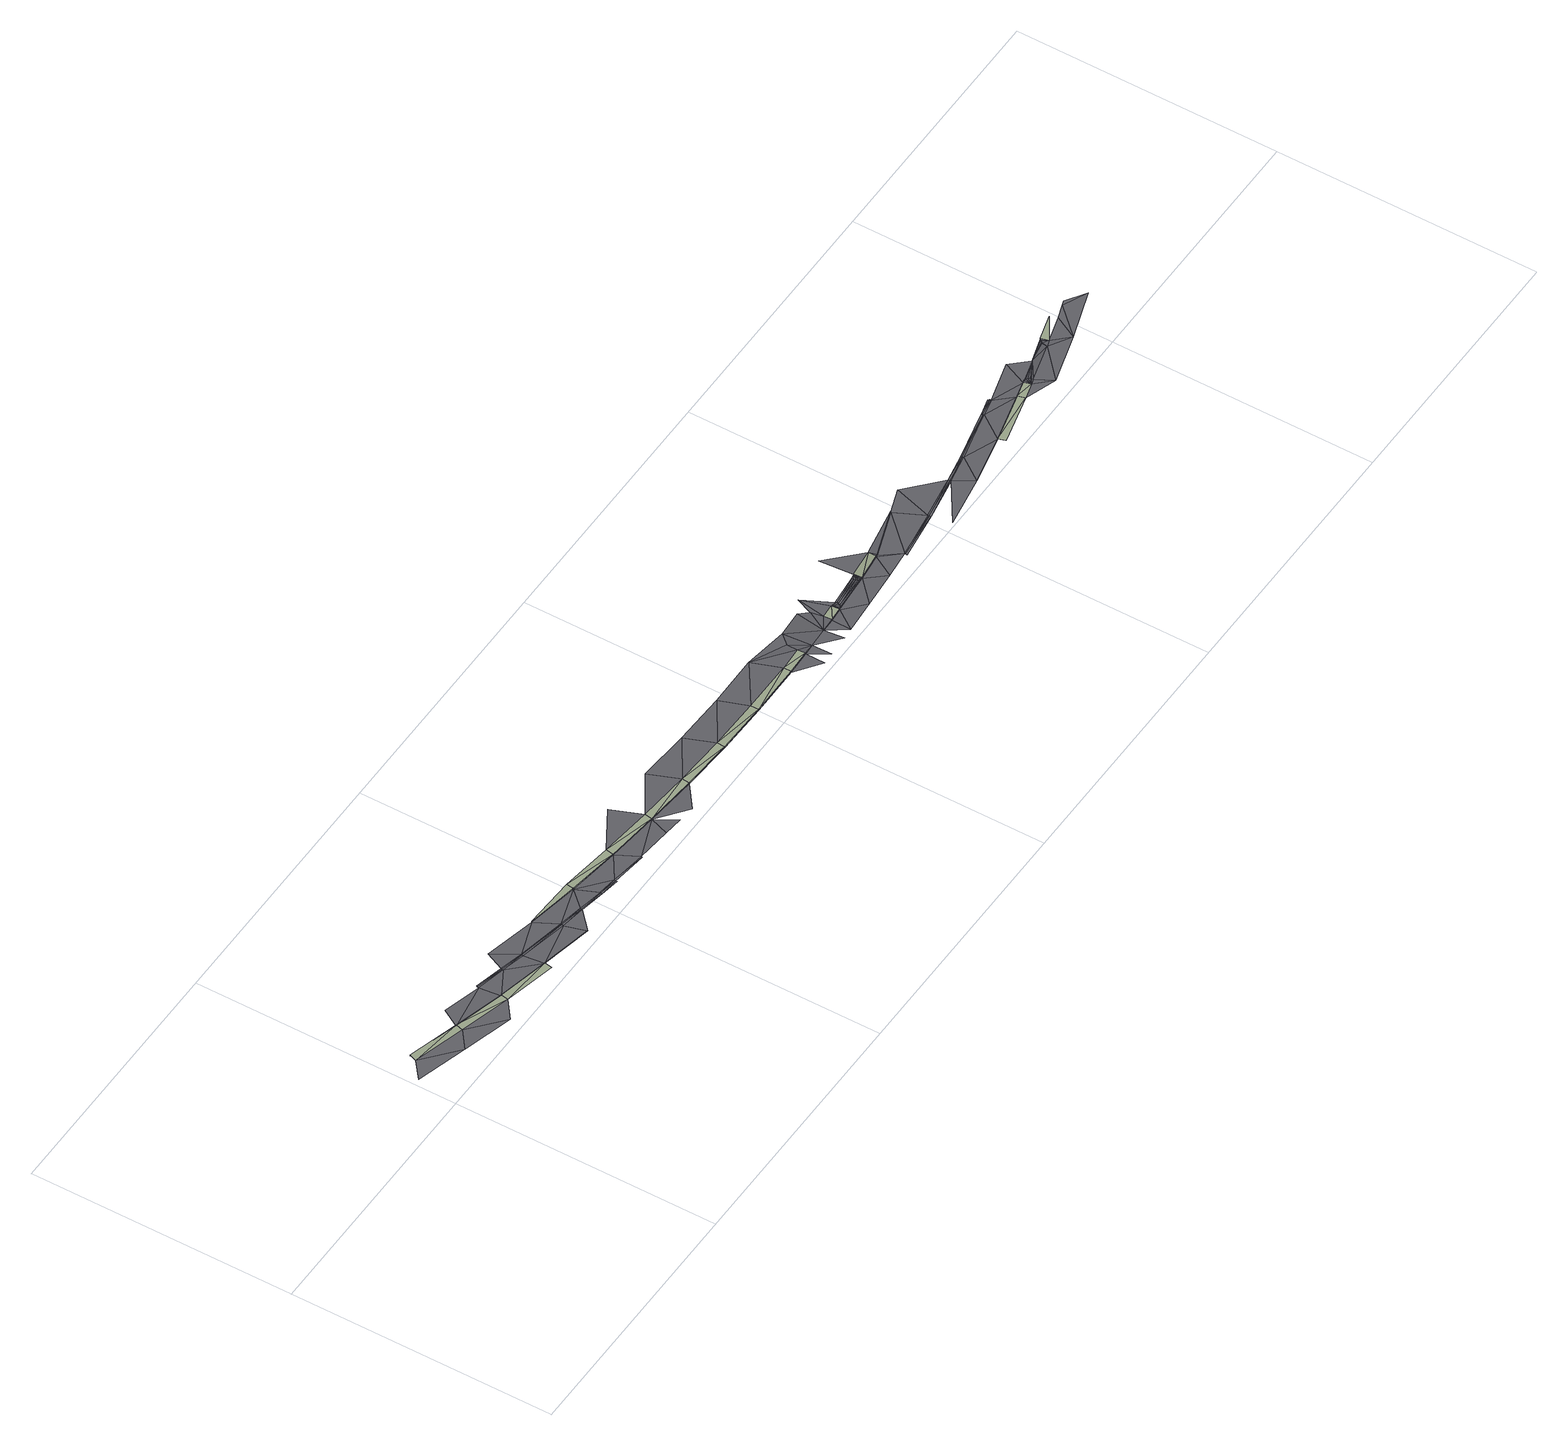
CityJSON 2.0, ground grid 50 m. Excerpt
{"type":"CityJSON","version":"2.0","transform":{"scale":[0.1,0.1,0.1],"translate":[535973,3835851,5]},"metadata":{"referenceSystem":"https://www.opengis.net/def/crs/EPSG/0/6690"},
"CityObjects":{
"road1":{"type":"Road","attributes":{"RoadStructureAttribute.sectionType":"1"},"geometry":[{"type":"MultiSurface","lod":"3","boundaries":[[[0,1,2]],[[3,4,2]],[[1,5,2]],[[3,6,7]],[[3,2,5]],[[1,8,5]],[[3,9,6]],[[8,10,5]],[[11,12,6]],[[3,5,10]],[[9,13,6]],[[9,3,10]],[[11,6,13]],[[14,11,13]],[[15,9,10]],[[9,16,13]],[[17,11,14]],[[18,17,19]],[[19,17,14]],[[20,18,19]],[[14,13,16]],[[15,10,21]],[[22,19,14]],[[9,15,16]],[[23,20,19]],[[24,14,16]],[[25,20,23]],[[22,14,24]],[[23,19,22]],[[15,26,16]],[[27,24,16]],[[28,25,23]],[[29,22,24]],[[30,23,22]],[[27,16,31]],[[29,24,27]],[[28,23,30]],[[30,22,29]],[[32,27,31]],[[33,29,27]],[[34,30,29]],[[35,28,30]],[[33,27,32]],[[34,29,33]],[[35,30,34]],[[28,35,36]],[[33,32,37]],[[38,36,39]],[[34,33,40]],[[40,33,37]],[[35,34,41]],[[41,34,40]],[[42,40,37]],[[43,41,40]],[[35,41,43]],[[35,44,36]],[[36,44,39]],[[42,37,45]],[[43,40,42]],[[46,35,43]],[[44,47,39]],[[43,42,48]],[[35,46,44]],[[46,43,49]],[[49,43,48]],[[46,50,44]],[[44,51,47]],[[50,46,49]],[[50,51,44]],[[51,52,47]],[[50,49,53]],[[54,47,52]],[[50,53,55]],[[50,56,51]],[[51,57,52]],[[58,59,50]],[[50,59,56]],[[51,56,57]],[[52,57,60]],[[59,61,56]],[[62,60,57]],[[56,61,57]],[[61,63,57]],[[59,64,61]],[[57,63,62]],[[64,65,61]],[[66,62,63]],[[61,65,63]],[[65,67,63]],[[64,68,65]],[[63,67,66]],[[68,69,65]],[[70,66,67]],[[65,71,67]],[[68,72,69]],[[67,71,70]],[[65,69,71]],[[72,73,69]],[[71,74,70]],[[69,73,71]],[[75,76,72]],[[73,74,71]],[[72,76,73]],[[77,70,74]],[[78,70,77]],[[76,79,73]],[[80,79,76]],[[79,77,74]],[[74,73,79]],[[77,79,78]],[[81,82,79]],[[78,79,82]],[[82,83,78]],[[84,85,82]],[[82,86,83]],[[87,82,85]],[[82,87,88]],[[86,82,88]],[[84,89,85]],[[85,90,87]],[[91,88,87]],[[88,92,86]],[[85,89,90]],[[91,87,90]],[[88,91,92]],[[84,93,89]],[[94,95,90]],[[90,89,94]],[[91,90,95]],[[94,96,95]],[[95,97,91]],[[91,98,92]],[[96,97,95]],[[97,99,91]],[[99,100,91]],[[96,101,97]],[[100,102,91]],[[101,99,97]],[[102,98,91]],[[101,103,99]],[[103,100,99]],[[103,102,100]],[[104,96,94]],[[105,101,96]],[[106,103,101]],[[93,107,89]],[[108,102,103]],[[109,98,102]],[[94,89,107]],[[107,104,94]],[[110,106,101]],[[104,105,96]],[[105,110,101]],[[106,108,103]],[[108,109,102]],[[93,111,107]],[[112,108,106]],[[113,112,106]],[[106,110,113]],[[114,113,110]],[[114,110,105]],[[115,108,112]],[[115,109,108]],[[115,112,113]],[[116,114,105]],[[115,113,114]],[[116,105,104]],[[117,116,104]],[[115,114,116]],[[104,107,117]],[[116,117,115]],[[118,117,107]],[[119,120,117]],[[111,121,107]],[[122,115,119]],[[118,107,121]],[[119,117,118]],[[111,123,121]],[[124,118,121]],[[119,118,124]],[[124,121,125]],[[123,125,121]],[[124,126,119]],[[126,124,125]],[[123,127,125]],[[128,129,130]],[[123,128,131]],[[126,125,127]],[[123,132,127]],[[131,128,130]],[[132,123,131]],[[132,133,127]],[[134,131,130]],[[135,132,131]],[[132,135,133]],[[134,130,136]],[[135,131,134]],[[137,138,136]],[[139,136,138]],[[134,136,139]],[[135,134,140]],[[140,134,139]],[[141,135,140]],[[139,138,142]],[[143,140,139]],[[142,138,144]],[[141,140,143]],[[145,139,142]],[[146,141,143]],[[143,139,145]],[[147,146,143]],[[148,143,145]],[[147,143,148]],[[142,149,145]],[[144,150,151]],[[142,144,152]],[[148,145,153]],[[147,148,154]],[[154,148,153]],[[155,147,154]],[[152,144,151]],[[149,142,152]],[[153,145,149]],[[149,156,153]],[[156,157,153]],[[152,151,158]],[[158,159,152]],[[149,152,159]],[[159,156,149]],[[160,159,158]],[[161,156,159]],[[158,151,162]],[[163,160,158]],[[159,160,161]],[[160,164,161]],[[158,165,163]],[[160,163,164]],[[158,166,165]],[[158,167,168]],[[163,169,164]],[[158,168,166]],[[163,165,169]],[[170,169,165]],[[165,166,170]],[[166,168,170]],[[167,158,162]],[[171,156,161]],[[156,171,157]],[[161,164,171]],[[164,169,171]],[[168,167,171]],[[169,170,171]],[[170,168,171]],[[172,167,162]],[[171,167,172]],[[173,174,171]],[[174,175,171]],[[171,172,176]],[[171,176,173]],[[172,162,177]],[[176,172,178]],[[178,179,176]],[[179,173,176]],[[178,172,180]],[[173,179,181]],[[174,173,181]],[[179,178,180]],[[181,179,180]],[[180,182,181]],[[174,181,182]],[[182,175,174]],[[180,172,177]],[[183,182,180]],[[184,180,177]],[[185,184,177]],[[185,177,186]],[[187,185,186]]],"semantics":{"surfaces":[{"type":"TrafficArea","function":"2000"},{"type":"AuxiliaryTrafficArea","function":"5000"},{"type":"AuxiliaryTrafficArea","function":"2000"},{"type":"TrafficArea","function":"1010"},{"type":"TrafficArea","function":"1000"}],"values":[0,1,0,2,1,0,2,0,3,1,2,1,3,3,1,2,4,4,4,4,3,1,4,2,4,3,3,4,4,2,3,3,4,4,3,4,3,4,3,4,4,3,4,4,3,2,4,1,4,4,3,4,4,4,3,2,1,4,4,3,1,4,2,3,4,2,1,3,2,1,3,0,3,2,1,3,2,1,0,2,0,1,1,2,0,2,0,1,1,2,0,2,0,1,2,0,1,2,0,1,3,1,2,0,0,2,3,0,0,0,3,0,0,3,0,2,0,0,3,2,1,0,2,1,0,3,2,2,0,2,0,0,2,0,0,2,0,2,0,2,2,2,0,0,0,3,0,0,0,0,0,0,0,0,0,3,2,2,2,2,2,0,0,0,2,0,2,2,0,2,0,2,1,3,0,2,1,3,2,0,2,3,0,2,3,4,4,2,3,4,4,3,4,4,3,4,4,3,3,4,4,4,4,3,4,2,4,3,4,4,4,4,4,3,1,2,4,4,4,4,1,2,3,3,3,1,1,2,2,0,2,0,0,2,2,0,2,0,0,2,0,2,2,2,2,0,0,3,0,0,0,0,0,0,0,0,0,0,0,0,2,2,2,0,2,2,0,0,0,2,2,0,1,0,0,0,0]}}]}
},
"vertices":[
[5,74,13],[101,46,13],[39,101,12],[140,87,12],[44,115,12],[136,73,12],[140,87,10],[44,115,10],[197,19,13],[236,61,12],[233,47,12],[230,101,11],[159,120,11],[236,61,10],[285,88,11],[334,39,12],[334,39,10],[231,104,11],[232,106,11],[285,91,11],[286,93,11],[331,24,12],[330,81,10],[331,83,10],[330,78,10],[303,128,10],[432,19,12],[421,59,10],[401,107,9],[422,62,10],[422,64,10],[432,19,10],[467,51,10],[467,53,10],[468,56,10],[499,89,9],[499,89,11],[515,43,10],[401,107,11],[501,103,11],[515,46,10],[516,48,10],[551,40,10],[551,43,10],[598,74,11],[551,37,10],[598,74,9],[600,89,11],[618,31,10],[619,34,10],[697,63,10],[697,63,12],[699,77,12],[685,27,10],[676,134,13],[721,23,10],[797,54,12],[798,68,12],[752,20,10],[797,54,10],[775,125,13],[896,48,11],[875,118,12],[897,63,11],[896,48,9],[996,46,11],[975,114,12],[996,61,11],[996,46,9],[1096,47,10],[1075,115,12],[1096,61,10],[1096,47,8],[1143,49,10],[1142,64,10],[1142,11,9],[1143,49,8],[1142,84,11],[1158,103,11],[1165,50,8],[1165,12,9],[1207,14,8],[1204,52,7],[1209,107,10],[1228,16,8],[1230,53,7],[1224,91,10],[1230,53,9],[1229,68,9],[1256,55,7],[1256,55,9],[1255,70,9],[1236,122,11],[1293,21,7],[1259,56,7],[1259,56,9],[1261,57,7],[1261,57,9],[1265,69,9],[1264,60,9],[1265,63,9],[1264,60,8],[1266,66,9],[1265,63,8],[1333,62,6],[1330,63,7],[1326,68,7],[1336,62,6],[1325,71,8],[1325,75,8],[1328,65,7],[1364,27,7],[1326,68,8],[1328,65,8],[1330,63,8],[1334,77,8],[1333,62,8],[1336,62,8],[1389,68,7],[1388,83,8],[1334,77,9],[1389,68,5],[1328,140,10],[1419,33,6],[1393,69,7],[1393,69,5],[1487,102,5],[1487,102,3],[1419,31,6],[1419,28,6],[1513,41,5],[1512,44,5],[1512,47,5],[1535,119,3],[1598,58,4],[1597,61,4],[1598,56,4],[1521,5,4],[1620,21,3],[1653,67,3],[1652,69,4],[1652,72,3],[1717,42,2],[1750,91,3],[1717,42,4],[1751,89,3],[1749,94,3],[1750,94,3],[1750,92,3],[1814,66,2],[1721,28,4],[1818,52,4],[1814,66,4],[1784,97,3],[1784,100,3],[1783,103,2],[1845,74,2],[1865,119,2],[1849,60,4],[1845,74,4],[1849,75,4],[1849,75,2],[1878,32,3],[1853,75,4],[1853,75,2],[1856,72,4],[1859,69,4],[1859,63,4],[1859,66,4],[1856,72,3],[1859,69,3],[1895,88,1],[1934,84,3],[1938,98,2],[1940,100,2],[1942,102,2],[1936,95,2],[1974,59,4],[1936,95,3],[1938,98,4],[1946,88,4],[1940,100,4],[1942,102,4],[1991,116,4],[1996,102,4],[2023,111,4],[2069,90,4],[2033,115,4]
]}
